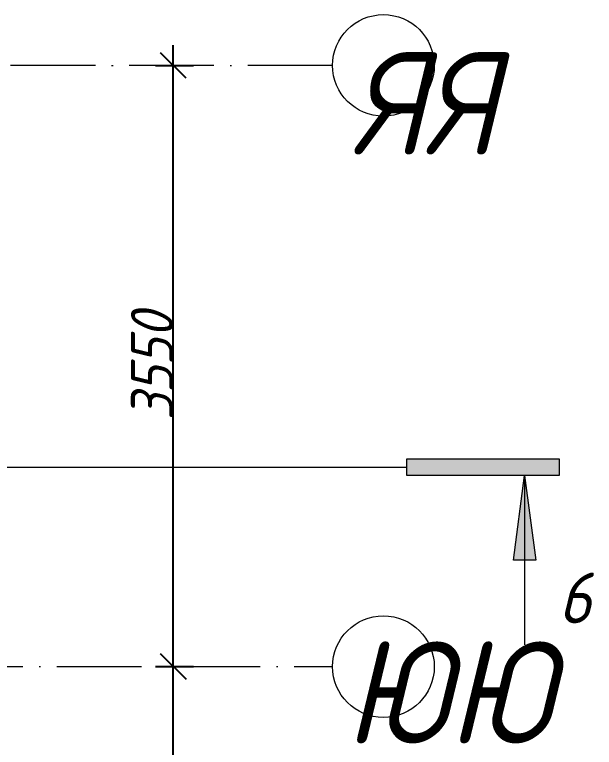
# Model space of a CAD drawing. Header units: millimetres. Extents: x -606178 to 312196, y -19338 to 632709.
# Drawn here: x -323633 to -320212, y 533349 to 537675 of the extents above; entities that cross this region are included whole.
import ezdxf

# ---------------------------------------------------------------- set-up
doc = ezdxf.new("R2010")
doc.units = ezdxf.units.MM
doc.linetypes.add('50_200_ШТРИХ_1Т_ш5_п1_п1_', pattern=[700, 500, -100, 0, -100])
for name, color, linetype, lineweight in [('A-____-____-DIMS', 7, 'Continuous', 9), ('G-____-____-SYMB', 7, 'Continuous', 9), ('S-GRID-____-IDEN', 7, 'Continuous', 9), ('S-GRID-____-OTLN-1', 7, '50_200_ШТРИХ_1Т_ш5_п1_п1_', 9)]:
    doc.layers.add(name, color=color, linetype=linetype, lineweight=lineweight)
doc.layers.add('G-____-____-SYMB-1', color=9, linetype='Continuous', lineweight=9, true_color=0x808080)
doc.styles.add('ISOCPEUR_I_10', font='isocpeui.ttf', dxfattribs={"width": 0.9, "height": 180})
doc.styles.add('ISOCPEUR_I_9', font='isocpeui.ttf', dxfattribs={"width": 0.9, "height": 250})
doc.dimstyles.new('ISO-2_5_0_9К_БОЛЬШОЙ_ОСИ', dxfattribs={"dimscale": 304.8, "dimtxt": 248.995294, "dimasz": 0.492126, "dimexe": 0.393701, "dimexo": 0, "dimgap": 0, "dimtad": 1, "dimdec": 0, "dimzin": 0, "dimdsep": 46, "dimtxsty": 'ISOCPEUR_I_9', "dimblk1": 'OBLIQUE', "dimblk2": 'OBLIQUE', "dimsah": 1, "dimcen": 0.09, "dimdle": 0.393701, "dimazin": 0, "dimtfac": 1, "dimtdec": 4, "dimtix": 1, "dimtmove": 0, "dimatfit": 3, "dimfxl": 1, "dimtvp": 1, "dimtolj": 1, "dimtzin": 0, "dimarcsym": 2})

# ---------------------------------------------------------------- blocks, each defined once
blk = doc.blocks.new('Ось сетки - Круг_Ø6_00__ISO-2_5_0_9K_-25732049-АР1_План отверстий 1 этажа в осях 1-64_Ю-ЯЯ')
at = {"layer": 'S-GRID-____-IDEN'}
blk.add_circle((0, 0), 3, dxfattribs=at)
blk = doc.blocks.new('Разрез - Концевая часть разреза-18266132-АР1_План отверстий 1 этажа в осях 1-64_Ю-ЯЯ')
at = {"layer": 'G-____-____-SYMB'}
for points in [[(0, 0.5), (0, -0.5), (-9, -0.5), (-9, 0.5)], [(-6.292, -5.5), (-7.609, -5.5), (-6.95, -0.5)]]:
    blk.add_hatch(color=256, dxfattribs=at).paths.add_polyline_path(points, flags=0)
for p, q in [((0, 0.5), (-9, 0.5)), ((-9, 0.5), (-9, -0.5)), ((0, -0.5), (0, 0.5)), ((-9, -0.5), (0, -0.5)), ((-6.95, -0.5), (-7.609, -5.5)), ((-6.95, -0.5), (-6.95, -10.5)), ((-6.292, -5.5), (-6.95, -0.5)), ((-7.609, -5.5), (-6.292, -5.5))]:
    blk.add_line(p, q, dxfattribs=at)
blk = doc.blocks.new('_Oblique')
at = {"color": 0, "linetype": 'ByBlock', "lineweight": -2}
blk.add_line((-0.5, -0.5), (0.5, 0.5), dxfattribs=at)
blk = doc.blocks.new('*D4408')
at = {"layer": 'A-____-____-DIMS', "color": 0, "lineweight": -2, "transparency": 16777216}
for p, q in [((-322696.5, 527255.3), (-322696.5, 533945.3)), ((-322802.6, 533825.3), (-322576.5, 533825.3)), ((-322802.6, 527375.3), (-322576.5, 527375.3))]:
    blk.add_line(p, q, dxfattribs=at)
at = {"layer": 'Defpoints', "color": 0, "transparency": 16777216}
for p in [(-322802.6, 533825.3), (-322696.5, 533825.3), (-322802.6, 527375.3)]:
    blk.add_point(p, dxfattribs=at)
at = {"layer": 'A-____-____-DIMS', "color": 0, "lineweight": -2, "transparency": 16777216, "xscale": 150, "yscale": 150, "zscale": 150}
for p, rotation in [((-322696.5, 533825.3), 90), ((-322696.5, 527375.3), 270)]:
    blk.add_blockref('_Oblique', p, dxfattribs=dict(at, rotation=rotation))
at = {"layer": 'A-____-____-DIMS', "color": 0, "transparency": 16777216, "insert": (-322821.5, 530600.3), "char_height": 250, "width": 781.462, "attachment_point": 5, "rotation": 90, "style": 'ISOCPEUR_I_9'}
blk.add_mtext('\\A1;6450', dxfattribs=at)
blk = doc.blocks.new('*D4409')
at = {"layer": 'A-____-____-DIMS', "color": 0, "lineweight": -2, "transparency": 16777216}
for p, q in [((-322696.5, 533705.3), (-322696.5, 537495.3)), ((-322802.6, 537375.3), (-322576.5, 537375.3)), ((-322802.6, 533825.3), (-322576.5, 533825.3))]:
    blk.add_line(p, q, dxfattribs=at)
at = {"layer": 'Defpoints', "color": 0, "transparency": 16777216}
for p in [(-322802.6, 537375.3), (-322696.5, 537375.3), (-322802.6, 533825.3)]:
    blk.add_point(p, dxfattribs=at)
at = {"layer": 'A-____-____-DIMS', "color": 0, "lineweight": -2, "transparency": 16777216, "xscale": 150, "yscale": 150, "zscale": 150}
for p, rotation in [((-322696.5, 537375.3), 90), ((-322696.5, 533825.3), 270)]:
    blk.add_blockref('_Oblique', p, dxfattribs=dict(at, rotation=rotation))
at = {"layer": 'A-____-____-DIMS', "color": 0, "transparency": 16777216, "insert": (-322821.5, 535600.3), "char_height": 250, "width": 758.478, "attachment_point": 5, "rotation": 90, "style": 'ISOCPEUR_I_9'}
blk.add_mtext('\\A1;3550', dxfattribs=at)

msp = doc.modelspace()

# ---------------------------------------------------------------- linework, layer by layer
at = {"layer": 'G-____-____-SYMB-1'}
msp.add_line((-430745.3734, 535003.3117), (-321318.4174, 535003.3117), dxfattribs=at)
at = {"layer": 'S-GRID-____-OTLN-1'}
for p, q in [((-321756.3646, 537375.3011), (-430499.5414, 537375.3011)), ((-430499.5414, 533825.3011), (-321756.3646, 533825.3011))]:
    msp.add_line(p, q, dxfattribs=at)

# ---------------------------------------------------------------- block references
at = {"layer": 'G-____-____-SYMB', "extrusion": (0, 0, -1), "xscale": 99.99999999999993, "yscale": 99.99999999999993, "zscale": 99.99999999999993}
msp.add_blockref('Разрез - Концевая часть разреза-18266132-АР1_План отверстий 1 этажа в осях 1-64_Ю-ЯЯ', (321318.4174, 535003.3117), dxfattribs=at)
at = {"layer": 'S-GRID-____-IDEN', "xscale": 99.99999999999993, "yscale": 99.99999999999993, "zscale": 99.99999999999993}
for p, rotation in [((-321456.3646, 537375.3011), 89.9999999999998), ((-321456.3646, 533825.3011), 269.9999999999995)]:
    msp.add_blockref('Ось сетки - Круг_Ø6_00__ISO-2_5_0_9K_-25732049-АР1_План отверстий 1 этажа в осях 1-64_Ю-ЯЯ', p, dxfattribs=dict(at, rotation=rotation))

# ---------------------------------------------------------------- texts
at = {"layer": 'G-____-____-SYMB', "insert": (-320424.7762, 534381.0349), "char_height": 300, "width": 256.54, "attachment_point": 1, "style": 'ISOCPEUR_I_10'}
msp.add_mtext('\\fISOCPEUR|b0|i1|c204|p34|;6', dxfattribs=at)
at = {"layer": 'S-GRID-____-IDEN', "char_height": 600, "attachment_point": 1, "style": 'ISOCPEUR_I_9'}
for s, insert, width in [('ЯЯ', (-321641.4351, 537451.377), 447.341625), ('ЮЮ', (-321682.1441, 533971.9336), 533.923875)]:
    msp.add_mtext(s, dxfattribs=dict(at, insert=insert, width=width))

# ---------------------------------------------------------------- dimensions: what is measured, and where the dimension line sits
at = {"layer": 'A-____-____-DIMS'}
for base, p1, p2, override, picture, middle in [((-322696.5297, 537375.3011), (-322802.5957, 533825.3011), (-322802.5957, 537375.3011), {"dimpost": '<>', "dimfxl": 3550}, '*D4409', (-322821.5297, 535600.3011)), ((-322696.5297, 533825.3011), (-322802.5957, 527375.3011), (-322802.5957, 533825.3011), {"dimpost": '<>', "dimfxl": 6450}, '*D4408', (-322821.5297, 530600.3011))]:
    dim = msp.add_linear_dim(base=base, p1=p1, p2=p2, angle=90, dimstyle='ISO-2_5_0_9К_БОЛЬШОЙ_ОСИ', override=override, dxfattribs=at)
    dim.commit()
    dim.dimension.update_dxf_attribs({"geometry": picture, "text_midpoint": middle})

doc.saveas('drawing.dxf')
